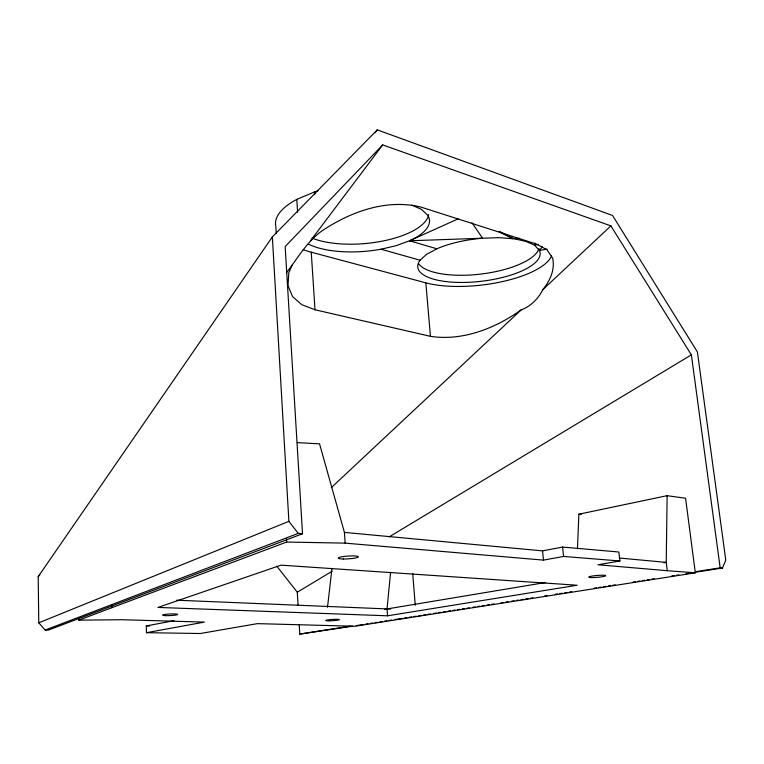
<?xml version="1.0" encoding="UTF-8"?>
<svg xmlns="http://www.w3.org/2000/svg" width="764" height="764" viewBox="0 0 764 764"><rect width="100%" height="100%" fill="white"/><g stroke="black" fill="none" stroke-linecap="round" stroke-linejoin="round"><path stroke-width="1.15" d="M667.134 495.674L666.227 562.39L667.268 570.708L695.326 572.819L685.585 498.252L667.134 495.674L578.873 514.201L577.46 548.772M390.595 572.274L387.042 608.937L387.558 615.803L577.154 585.234L281.047 565.15L157.928 607.428L387.558 615.803M327.508 607.294L331.977 568.349M535.001 243.047L534.704 245.292L539.365 250.449L547.11 249.102M722.419 568.005L725.8 560.193L697.398 351.937L612.537 215.467L377.254 129.861L272.356 236.916L38.2 576.658L38.773 622.803L45.143 630.071L48.266 630.119L302.525 533.75L285.163 246.562L382.688 144.921L610.885 225.886L691.372 354.859L720.165 567.824L722.419 568.005L695.345 572.265M292.058 265.28L288.782 272.777L288.028 285.688L292.526 296.537L301.78 304.702L315.007 309.773L430.457 336.341C462.659 341.25 495.273 328.358 521.163 309.878C530.608 306.526 538.486 298.495 542.812 289.623C549.975 280.856 555.237 269.644 552.63 258.137L546.928 249.723L536.471 244.088L421.031 207.111C386.622 198.611 350.772 211.676 322.217 230.728C306.822 241.558 297.712 258.337 286.328 272.882M375.143 132.716L377.254 129.861M310.652 240.574L382.688 144.921M542.364 246.82L539.365 250.449A61.578 21.363 -6.7 0 1 475.103 281.906A61.578 21.363 -6.7 0 1 420.076 260.228L381.093 249.217A66.181 25.413 -5 0 1 308.618 244.184M38.2 576.658L39.795 574.91M331.328 487.594L521.163 309.878M542.812 289.623L610.885 225.886M420.076 260.228L426.57 254.336L436.855 248.797A61.578 21.363 -6.7 0 1 482.561 238.225L498.949 237.671L512.673 238.702L519.568 238.311M298.055 605.012L297.301 592.215L332.015 571.31M389.182 536.872L691.372 354.859M381.093 249.217L396.306 245.626L409.552 240.775L458.094 218.876M276.253 233.555L275.842 226.459A87.831 34.284 -5.1 0 1 296.785 199.385L314.787 191.812A87.831 34.284 -5.1 0 1 318.005 190.771M38.773 622.803L288.887 521.344L272.356 236.916M45.143 630.071L298.218 533.396L302.525 533.75M78.625 617.78L78.673 620.148L286.653 542.039L345.156 543.137L543.5 560.117L563.593 556.44L619.91 560.977L618.859 552.009L562.591 547.072L542.545 550.873L344.43 532.413L319.553 443.855L297.291 442.604M538.123 244.394L534.704 245.292L526.024 241.453L513.79 238.626L500.191 231.798M695.326 572.819L354.974 626.251L257.42 623.634L200.292 633.509L146.478 632.688L146.268 625.945L174.03 620.683M146.478 632.688L204.399 622.106L122.116 619.728L78.673 620.148M619.91 560.977L597.945 564.768L667.268 570.708M384.703 609.328L545.735 582.483M663.887 562.781L666.227 562.39L619.251 558.016M299.221 624.799L299.765 634.101L350.409 626.117M695.431 571.72L720.165 567.824M352.691 626.174L299.765 634.101M356.225 625.62L363.292 624.503M365.65 624.14L368 623.768M370.359 623.395L372.708 623.023M375.067 622.65L377.426 622.288M379.775 621.915L382.134 621.543M384.483 621.17L386.842 620.798M389.201 620.435L391.55 620.062M395.083 619.509L402.151 618.391M404.5 618.028L406.859 617.656M409.217 617.283L411.567 616.911M413.926 616.538L416.275 616.176M418.634 615.803L420.993 615.431M423.342 615.058L425.701 614.686M428.05 614.323L430.409 613.95M433.942 613.396L436.292 613.024M438.651 612.652L441.009 612.279M443.359 611.907L445.718 611.544M448.067 611.171L450.426 610.799M452.785 610.426L455.134 610.054M457.493 609.691L459.842 609.319M462.201 608.946L464.56 608.574M466.909 608.201L469.268 607.838M472.801 607.275L475.151 606.912M477.51 606.54L479.859 606.167M482.218 605.795L484.577 605.422M486.926 605.059L489.285 604.687M491.634 604.314L493.993 603.942M501.06 602.834L503.409 602.462M505.768 602.089L508.127 601.717M511.651 601.163L514.01 600.79M516.369 600.428L518.718 600.055M521.077 599.683L523.426 599.31M525.785 598.938L528.144 598.575M530.493 598.202L532.852 597.83M544.627 595.977L546.976 595.605M555.218 594.306L557.577 593.943M559.936 593.571L562.285 593.198M564.644 592.826L566.993 592.453M569.352 592.09L571.711 591.718M594.077 588.194L596.436 587.822M598.785 587.459L601.144 587.086M603.503 586.714L605.852 586.341M608.211 585.978L610.56 585.606M612.919 585.234L615.268 584.861M632.936 582.082L635.285 581.71M637.644 581.347L640.003 580.974M642.352 580.602L644.711 580.229M647.06 579.857L649.419 579.494M651.778 579.122L654.127 578.749M671.795 575.97L674.144 575.598M676.503 575.225L678.852 574.862M685.919 573.745L688.278 573.372M690.627 573.01L692.986 572.637M411.739 205.048L421.289 209.288L427.668 215.142A66.181 25.413 -5 0 1 409.552 240.775L482.561 238.225L472.009 222.735M146.268 625.945L149.773 626.012M390.614 609.061L176.675 600.198M578.873 514.201L581.213 514.478M303.174 249.599A79.246 30.445 -5 0 0 311.244 252.196L425.825 282.842A73.726 25.584 -6.7 0 0 501.003 281.906A73.726 25.584 -6.7 0 0 551.512 255.94M409.552 240.775L436.855 248.797M499.093 231.693L512.673 238.702M276.759 566.172L297.301 592.215M288.887 521.344L298.218 533.396M562.591 547.072L563.593 556.44M542.545 550.873L543.5 560.117M425.825 282.842L430.457 336.341M412.722 573.516L415.253 605.222M344.43 532.413L345.156 543.137M314.787 191.812L314.94 194.075M311.244 252.196L315.007 309.773M296.785 199.385L297.597 212.249M286.443 538.496L286.653 542.039M111.811 605.355L111.878 607.686M428.671 214.569A66.086 25.775 -5.1 0 1 383.203 240.956A66.086 25.775 -5.1 0 1 312.084 238.12M538.935 248.577A61.492 21.669 -6.8 0 1 482.285 273.894A61.492 21.669 -6.8 0 1 418.834 263.981M591.718 577.555A8.49 0.936 -4.8 0 0 605.537 575.865A8.49 0.936 -4.8 0 0 594.402 575.731A8.49 0.936 -4.8 0 0 591.718 577.555M343.265 558.99A10.094 1.413 -3.7 0 0 358.402 556.813A10.094 1.413 -3.7 0 0 343.313 556.536A10.094 1.413 -3.7 0 0 343.265 558.99M165.463 615.641A7.63 0.802 -2.8 0 0 177.697 614.533A7.63 0.802 -2.8 0 0 167.287 614.18A7.63 0.802 -2.8 0 0 165.463 615.641M329.188 620.826A6.8 0.64 -3.5 0 0 339.35 619.642A6.8 0.64 -3.5 0 0 329.16 619.709A6.8 0.64 -3.5 0 0 329.188 620.826"/></g></svg>
